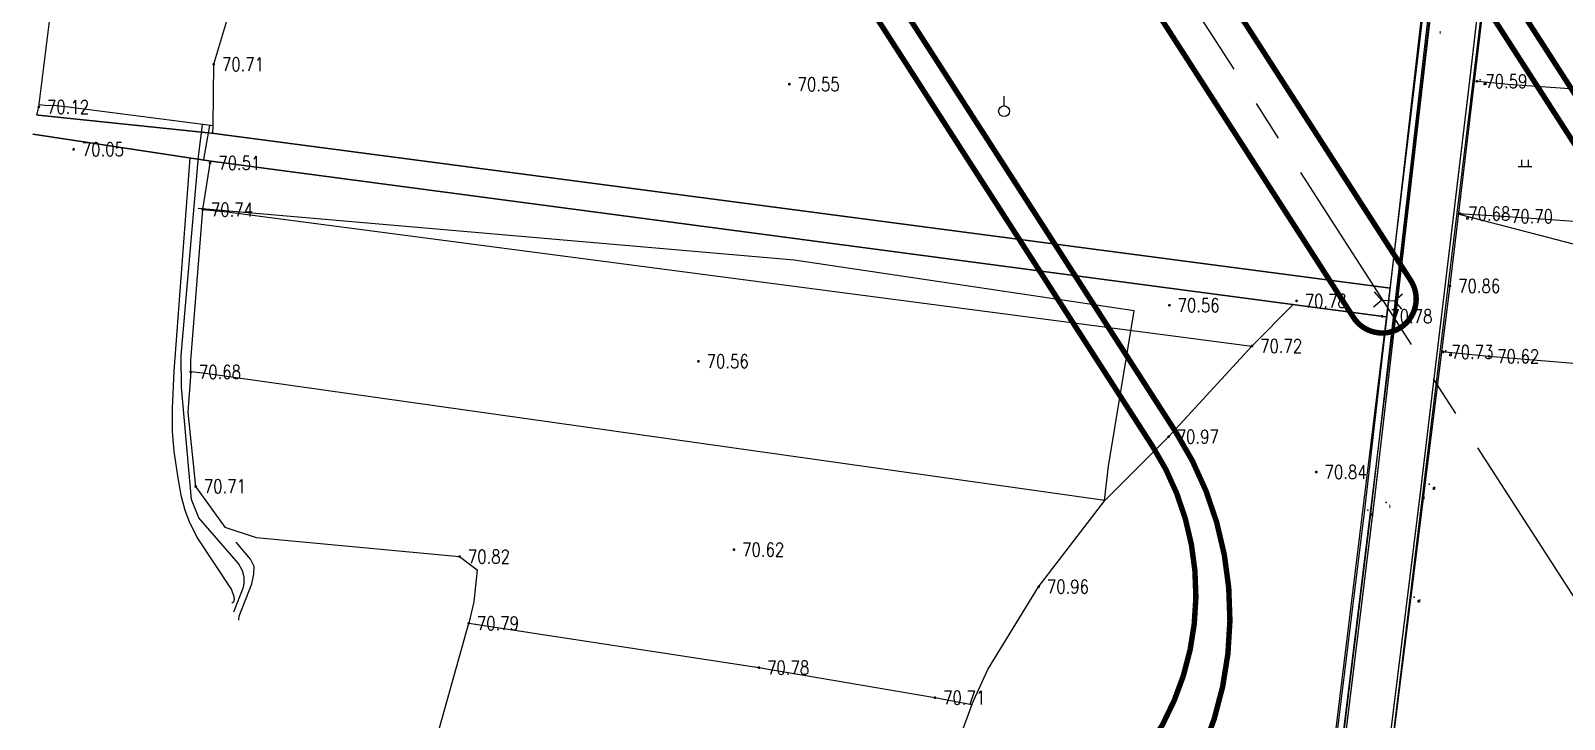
# Model space of a CAD drawing. Extents: x 10519 to 17598, y -625 to 2857.
# Drawn here: x 13601.3 to 13713.7, y 1171.6 to 1222.1 of the extents above; entities that cross this region are included whole.
import ezdxf
from ezdxf.enums import TextEntityAlignment as Align

# ---------------------------------------------------------------- set-up
doc = ezdxf.new("R2010")
doc.units = 0
doc.header["$MEASUREMENT"] = 0
for name, pattern in [('CENTER', [2, 1.25, -0.25, 0.25, -0.25]), ('CENTERX2', [4, 2.5, -0.5, 0.5, -0.5]), ('X3', [5, 4, -1])]:
    doc.linetypes.add(name, pattern=pattern)
doc.layers.get('0').update_dxf_attribs({"linetype": 'CONTINUOUS'})
for name, color, linetype in [('00000衢化东路中线', 1, 'CENTER'), ('00000道路边线', 2, 'CONTINUOUS'), ('0000原地形', 252, 'CONTINUOUS'), ('GCD', 224, 'CONTINUOUS')]:
    doc.layers.add(name, color=color, linetype=linetype)
doc.styles.add('HZ', font='txt8.shx', dxfattribs={"width": 0.8, "bigfont": 'hz.shx'})
doc.styles.get("Standard").update_dxf_attribs({"font": 'txt8.shx', "width": 0.8, "bigfont": 'hz.shx'})
doc.linetypes.add('10422', pattern='A,2,[150,AAA.SHX,S=1,R=0,X=0,Y=1],2,[177,AAA.SHX,S=1,R=0,X=0,Y=0.8],1e-09', length=4)
doc.linetypes.add('1161', pattern='A,0,[149,AAA.SHX,S=0.1,R=0,X=0,Y=0],-1.6', length=1.6)
doc.linetypes.add('653', pattern='A,2,[158,AAA.SHX,S=1,R=0,X=0,Y=0],2,[150,AAA.SHX,S=2.6,R=0,X=0,Y=2.6],1e-12', length=4)

# ---------------------------------------------------------------- blocks, each defined once
blk = doc.blocks.new('GC200')
at = {"linetype": 'Continuous', "const_width": 0.2, "flags": 128}
blk.add_lwpolyline([(-0.1, 0, 1), (0.1, 0, 1)], format="xyb", close=True, dxfattribs=at)

msp = doc.modelspace()

# ---------------------------------------------------------------- linework, layer by layer
at = {"layer": '00000衢化东路中线', "color": 6, "linetype": 'CENTERX2', "ltscale": 6}
msp.add_line((13741.47, 1138.56), (13403.37, 1663.69), dxfattribs=at)
at = {"layer": '00000道路边线', "const_width": 0.4}
for points in [[(13756.6, 1148.31, -0.065136), (13825.18, 1003.38, 0.065136), (13756.6, 1148.31), (13576.29, 1428.36, -0.410529), (13583.52, 1462.74), (13652.85, 1508.63, -0.224647), (14318.38, 1604.23), (14655.47, 1500.22), (14721.81, 1482.84, -0.010771), (14723.88, 1482.25), (15171.6, 1344.11)], [(13758.28, 1149.39, -0.065136), (13827.08, 1003.99, 0.065136), (13758.28, 1149.39), (13577.99, 1429.42, -0.410529), (13584.06, 1458.3), (13655.06, 1505.29, -0.224647), (14317.2, 1600.41), (14654.43, 1496.36)], [(13535.61, 1064.09), (13677.98, 1158.31, 0.410529), (13685.21, 1192.7), (13544.45, 1411.32, 0.417908), (13509.63, 1418.64), (13364.52, 1322.6)], [(13702.44, 1203.79, -1), (13698.24, 1201.09, 1), (13702.44, 1203.79), (13561.68, 1422.42, 1), (13557.48, 1419.71), (13698.24, 1201.09)], [(13504.3, 1073.34, 0.414214), (13532.01, 1067.7), (13677.73, 1164.14, 0.410529), (13683.51, 1191.65), (13542.74, 1410.27, 0.417908), (13514.89, 1416.12), (13366.44, 1317.88, 0.414214), (13360.8, 1290.16), (13504.3, 1073.34)]]:
    msp.add_lwpolyline(points, format="xyb", dxfattribs=at)
at = {"layer": '0000原地形', "linetype": '10422'}
for p, q in [((13706.48, 1251.34), (13699.04, 1186.98)), ((13699.54, 1186.92), (13706.98, 1251.28)), ((13692.91, 1132.97), (13699.54, 1186.92)), ((13699.04, 1186.98), (13695.79, 1160.5))]:
    msp.add_line(p, q, dxfattribs=at)
at = {"layer": '0000原地形', "linetype": 'Continuous'}
for p, q in [((13700.99, 1203.62, 71.09), (13704.52, 1233.24, 71.09)), ((13601.9, 1216.51), (13603.52, 1229.54)), ((13601.9, 1216.51), (13603.52, 1229.54)), ((13614.72, 1219.64), (13617.21, 1228)), ((13614.72, 1219.64), (13617.21, 1228)), ((13614.67, 1215.14), (13614.72, 1219.64)), ((13614.67, 1215.14), (13614.72, 1219.64)), ((13709.58, 1218.15), (13707.1, 1218.41)), ((13709.58, 1218.15), (13707.1, 1218.41)), ((13745.52, 1215.6), (13709.58, 1218.15)), ((13745.52, 1215.6), (13709.58, 1218.15)), ((13601.76, 1215.92), (13601.9, 1216.51)), ((13601.76, 1215.92), (13601.9, 1216.51)), ((13602.34, 1216.62, 70.56), (13601.91, 1216.66, 70.56)), ((13603.18, 1216.6, 70.56), (13602.34, 1216.62, 70.56)), ((13604.08, 1216.49, 70.56), (13603.18, 1216.6, 70.56)), ((13614.67, 1215.12, 70.56), (13604.08, 1216.49, 70.56)), ((13613.6, 1212.85), (13613.9, 1215.22)), ((13614.64, 1214.58), (13614.67, 1215.14)), ((13614.64, 1214.58), (13614.67, 1215.14)), ((13611.82, 1197.14, 70.22), (13612.98, 1212.77, 70.22)), ((13612.32, 1198.3), (13613.6, 1212.85)), ((13613.91, 1208.99), (13614.47, 1212.55)), ((13613.91, 1208.99), (13614.47, 1212.55)), ((13613.05, 1197.94), (13613.91, 1208.99)), ((13613.05, 1197.94), (13613.91, 1208.99)), ((13613.91, 1208.99), (13615.69, 1208.83)), ((13613.91, 1208.99), (13615.69, 1208.83)), ((13615.69, 1208.83), (13690.8, 1198.99)), ((13615.69, 1208.83), (13690.8, 1198.99)), ((13709.18, 1208.49), (13705.94, 1208.69)), ((13709.18, 1208.49), (13705.94, 1208.69)), ((13744.01, 1206.04), (13709.18, 1208.49)), ((13744.01, 1206.04), (13709.18, 1208.49)), ((13695.85, 1161.74, 71.09), (13700.99, 1203.62, 71.09)), ((13700.32, 1202.36), (13699.79, 1202.96)), ((13701.24, 1202.29), (13701.84, 1202.81)), ((13690.8, 1198.99, 70.68), (13693.81, 1202.03, 70.68)), ((13690.8, 1198.99, 70.68), (13693.81, 1202.03, 70.68)), ((13700.32, 1202.36), (13699.71, 1201.84)), ((13701.24, 1202.29), (13701.76, 1201.69)), ((13612.36, 1195.97), (13612.32, 1198.3)), ((13684.69, 1192.34, 70.68), (13690.8, 1198.99, 70.68)), ((13684.69, 1192.34, 70.68), (13690.8, 1198.99, 70.68)), ((13708.17, 1198.23, 70.64), (13704.71, 1198.57, 70.64)), ((13708.17, 1198.23, 70.64), (13704.71, 1198.57, 70.64)), ((13742.94, 1195.29, 70.64), (13708.17, 1198.23, 70.64)), ((13742.94, 1195.29, 70.64), (13708.17, 1198.23, 70.64)), ((13611.69, 1194.42, 70.22), (13611.82, 1197.14, 70.22)), ((13613.03, 1197.09), (13612.83, 1194.14)), ((13613.03, 1197.09), (13612.83, 1194.14)), ((13613.03, 1197.09), (13613.05, 1197.94)), ((13613.03, 1197.09), (13613.05, 1197.94)), ((13614.12, 1196.97), (13613.03, 1197.09)), ((13614.12, 1196.97), (13613.03, 1197.09)), ((13680.01, 1187.67), (13614.12, 1196.97)), ((13680.01, 1187.67), (13614.12, 1196.97)), ((13613.09, 1187.73), (13612.36, 1195.97)), ((13611.69, 1192.76, 70.22), (13611.69, 1194.42, 70.22)), ((13612.83, 1194.14), (13613.39, 1188.7)), ((13612.83, 1194.14), (13613.39, 1188.7)), ((13611.82, 1191.25, 70.22), (13611.69, 1192.76, 70.22)), ((13680.01, 1187.67, 70.68), (13684.69, 1192.34, 70.68)), ((13680.01, 1187.67, 70.68), (13684.69, 1192.34, 70.68)), ((13612.14, 1189.15, 70.22), (13611.82, 1191.25, 70.22)), ((13612.36, 1187.93, 70.22), (13612.14, 1189.15, 70.22)), ((13613.39, 1188.7), (13615.53, 1185.71)), ((13613.39, 1188.7), (13615.53, 1185.71)), ((13612.62, 1186.94, 70.22), (13612.36, 1187.93, 70.22)), ((13612.94, 1186.11, 70.22), (13612.62, 1186.94, 70.22)), ((13612.62, 1186.94, 70.22), (13612.62, 1186.94, 70.22)), ((13613.63, 1186.4), (13613.09, 1187.73)), ((13675.17, 1181.35, 70.68), (13680.01, 1187.67, 70.68)), ((13675.17, 1181.35, 70.68), (13680.01, 1187.67, 70.68)), ((13613.49, 1185, 70.22), (13612.94, 1186.11, 70.22)), ((13616.53, 1183.05), (13613.63, 1186.4)), ((13616.01, 1181.18, 70.22), (13613.49, 1185, 70.22)), ((13615.53, 1185.71), (13617.83, 1184.95)), ((13615.53, 1185.71), (13617.83, 1184.95)), ((13617.42, 1183.38), (13616.37, 1184.61)), ((13617.83, 1184.95), (13632.74, 1183.56)), ((13617.83, 1184.95), (13632.74, 1183.56)), ((13632.74, 1183.56), (13634.03, 1182.59)), ((13632.74, 1183.56), (13634.03, 1182.59)), ((13616.83, 1182.52), (13616.53, 1183.05)), ((13616.94, 1182.04), (13616.83, 1182.52)), ((13617.69, 1182.83), (13617.42, 1183.38)), ((13617.66, 1182.27), (13617.69, 1182.83)), ((13634.03, 1182.59), (13633.79, 1180.23)), ((13634.03, 1182.59), (13633.79, 1180.23)), ((13616.19, 1179.51), (13616.89, 1181.31)), ((13616.58, 1179.2), (13617.5, 1181.57)), ((13616.89, 1181.31), (13616.95, 1181.64)), ((13616.95, 1181.64), (13616.94, 1182.04)), ((13617.5, 1181.57), (13617.66, 1182.27)), ((13671.44, 1175.28, 70.68), (13675.17, 1181.35, 70.68)), ((13671.44, 1175.28, 70.68), (13675.17, 1181.35, 70.68)), ((13616.21, 1180.61, 70.22), (13616.01, 1181.18, 70.22)), ((13616.05, 1180.18, 70.22), (13616.19, 1180.27, 70.22)), ((13616.19, 1180.27, 70.22), (13616.24, 1180.44, 70.22)), ((13616.24, 1180.44, 70.22), (13616.21, 1180.61, 70.22)), ((13633.79, 1180.23), (13633.4, 1178.67)), ((13633.79, 1180.23), (13633.4, 1178.67)), ((13616.55, 1178.89), (13616.58, 1179.2)), ((13630.45, 1168.14, 70.68), (13633.4, 1178.67, 70.68)), ((13630.45, 1168.14, 70.68), (13633.4, 1178.67, 70.68)), ((13633.4, 1178.67, 70.68), (13654.67, 1175.42, 70.68)), ((13633.4, 1178.67, 70.68), (13654.67, 1175.42, 70.68)), ((13654.67, 1175.42, 70.68), (13667.57, 1173.22, 70.68)), ((13654.67, 1175.42, 70.68), (13667.57, 1173.22, 70.68)), ((13670.27, 1172.71, 70.68), (13671.44, 1175.28, 70.68)), ((13670.27, 1172.71, 70.68), (13671.44, 1175.28, 70.68)), ((13667.57, 1173.22, 70.68), (13670.27, 1172.71, 70.68)), ((13667.57, 1173.22, 70.68), (13670.27, 1172.71, 70.68)), ((13670.27, 1172.71, 70.68), (13669.1, 1169.51, 70.68)), ((13670.27, 1172.71, 70.68), (13669.1, 1169.51, 70.68))]:
    msp.add_line(p, q, dxfattribs=at)
at = {"layer": '0000原地形'}
for p, q in [((13672.64, 1216.6), (13672.64, 1217.3)), ((13672.64, 1216.6), (13672.64, 1217.3)), ((13710.3, 1212.14), (13711.3, 1212.14)), ((13710.55, 1212.64), (13710.55, 1212.14)), ((13711.05, 1212.64), (13711.05, 1212.14))]:
    msp.add_line(p, q, dxfattribs=at)
at = {"layer": '0000原地形', "linetype": '1161'}
for p, q in [((13613.98, 1212.65, 70.4), (13614.43, 1215.15, 70.4)), ((13657.26, 1205.27, 70.75), (13613.57, 1209.06, 70.75)), ((13743.48, 1198.9), (13705.81, 1208.67)), ((13682.18, 1201.58, 70.75), (13657.26, 1205.27, 70.75)), ((13680.29, 1190.19, 70.75), (13682.18, 1201.58, 70.75)), ((13680, 1187.67, 70.75), (13680.29, 1190.19, 70.75))]:
    msp.add_line(p, q, dxfattribs=at)
at = {"layer": '0000原地形', "linetype": '653', "ltscale": 0.2, "flags": 128}
msp.add_lwpolyline([(13715.56, 1290.64), (13711.9, 1258.63), (13699.89, 1160.09)], dxfattribs=at)
at = {"layer": '0000原地形', "linetype": 'X3', "const_width": 0.1, "flags": 128}
msp.add_lwpolyline([(13685.3, 1064.96), (13686.53, 1075.64), (13693.11, 1133.34), (13699.81, 1188), (13699.81, 1188), (13703.84, 1222.82), (13707.24, 1252.19), (13711.82, 1290.16)], dxfattribs=at)
at = {"layer": '0000原地形', "linetype": 'Continuous', "const_width": 0.1, "flags": 128}
for points in [[(13715.15, 1289.71), (13710.93, 1254.52), (13710.93, 1254.52), (13706.77, 1218.55), (13703.13, 1188.14), (13696.53, 1134.81), (13691.47, 1091.5), (13687.97, 1061.26)], [(13711.2, 1287.2), (13705.33, 1236.07), (13701.53, 1203.52), (13696.4, 1161.7), (13691.25, 1118.28), (13689.31, 1100.87)], [(13715.16, 1286.75), (13709.17, 1235.76), (13705.31, 1203.39), (13700.02, 1161.17), (13694.84, 1118.08), (13692.68, 1099.85)], [(13601.76, 1215.92), (13614.64, 1214.58), (13700.94, 1203.23)], [(13601.76, 1215.92), (13614.64, 1214.58), (13700.94, 1203.23)], [(13700.68, 1201.12), (13614.51, 1212.54), (13601.45, 1214.52)], [(13700.68, 1201.12), (13614.51, 1212.54), (13601.45, 1214.52)]]:
    msp.add_lwpolyline(points, dxfattribs=at)
at = {"layer": '0000原地形', "linetype": 'Continuous', "flags": 128}
msp.add_lwpolyline([(13700.32, 1202.36), (13701.24, 1202.29)], dxfattribs=at)
at = {"layer": '0000原地形'}
msp.add_ellipse((13672.64, 1216.2), major_axis=(-0.283, 0.283), ratio=1, start_param=3.926991, end_param=10.210176, dxfattribs=at)
msp.add_ellipse((13672.64, 1216.2), major_axis=(-0.283, 0.283), ratio=1, start_param=3.926991, end_param=10.210176, dxfattribs=at)
at = {"layer": '0000原地形', "linetype": 'Continuous'}
for p in [(13706.77, 1218.55, 70.82), (13707.53, 1218.5, 70.59), (13706.25, 1208.65, 70.71), (13705.01, 1198.63, 70.72), (13703.13, 1188.14, 70.98), (13703.79, 1188.86, 70.69), (13699.29, 1186.95, 70.36), (13700.63, 1187.51, 71), (13702.68, 1180.59, 70.74)]:
    msp.add_point(p, dxfattribs=at)

# ---------------------------------------------------------------- block references
at = {"layer": 'GCD', "linetype": 'Continuous'}
ref = msp.add_blockref('GC200', (13614.72, 1219.64, 70.71), dxfattribs=dict(at, xscale=0.5, yscale=0.5, zscale=0.5))
ref.add_attrib('height', '70.71', dxfattribs={"linetype": 'Continuous', "height": 1, "style": 'HZ', "width": 0.8}).set_placement((13615.32, 1219.64, 70.71), align=Align.MIDDLE_LEFT)
ref = msp.add_blockref('GC200', (13614.72, 1219.64, 70.71), dxfattribs=dict(at, xscale=0.5, yscale=0.5, zscale=0.5))
ref.add_attrib('height', '70.71', dxfattribs={"linetype": 'Continuous', "height": 1, "style": 'HZ', "width": 0.8}).set_placement((13615.32, 1219.64, 70.71), align=Align.MIDDLE_LEFT)
ref = msp.add_blockref('GC200', (13656.9, 1218.18), dxfattribs=dict(at, xscale=0.5, yscale=0.5, zscale=0.5))
ref.add_attrib('height', '70.55', dxfattribs={"linetype": 'Continuous', "height": 1, "style": 'HZ', "width": 0.8}).set_placement((13657.5, 1218.18), align=Align.MIDDLE_LEFT)
ref = msp.add_blockref('GC200', (13656.9, 1218.18), dxfattribs=dict(at, xscale=0.5, yscale=0.5, zscale=0.5))
ref.add_attrib('height', '70.55', dxfattribs={"linetype": 'Continuous', "height": 1, "style": 'HZ', "width": 0.8}).set_placement((13657.5, 1218.18), align=Align.MIDDLE_LEFT)
ref = msp.add_blockref('GC200', (13707.3, 1218.39, 70.59), dxfattribs=dict(at, xscale=0.5, yscale=0.5, zscale=0.5))
ref.add_attrib('height', '70.59', dxfattribs={"linetype": 'Continuous', "height": 1, "style": 'HZ', "width": 0.8}).set_placement((13707.9, 1218.39, 70.59), align=Align.MIDDLE_LEFT)
ref = msp.add_blockref('GC200', (13707.3, 1218.39, 70.59), dxfattribs=dict(at, xscale=0.5, yscale=0.5, zscale=0.5))
ref.add_attrib('height', '70.59', dxfattribs={"linetype": 'Continuous', "height": 1, "style": 'HZ', "width": 0.8}).set_placement((13707.9, 1218.39, 70.59), align=Align.MIDDLE_LEFT)
ref = msp.add_blockref('GC200', (13601.9, 1216.51, 70.12), dxfattribs=dict(at, xscale=0.5, yscale=0.5, zscale=0.5))
ref.add_attrib('height', '70.12', dxfattribs={"linetype": 'Continuous', "height": 1, "style": 'HZ', "width": 0.8}).set_placement((13602.5, 1216.51, 70.12), align=Align.MIDDLE_LEFT)
ref = msp.add_blockref('GC200', (13601.9, 1216.51, 70.12), dxfattribs=dict(at, xscale=0.5, yscale=0.5, zscale=0.5))
ref.add_attrib('height', '70.12', dxfattribs={"linetype": 'Continuous', "height": 1, "style": 'HZ', "width": 0.8}).set_placement((13602.5, 1216.51, 70.12), align=Align.MIDDLE_LEFT)
ref = msp.add_blockref('GC200', (13604.45, 1213.4, 70.05), dxfattribs=dict(at, xscale=0.5, yscale=0.5, zscale=0.5))
ref.add_attrib('height', '70.05', dxfattribs={"linetype": 'Continuous', "height": 1, "style": 'HZ', "width": 0.8}).set_placement((13605.05, 1213.4, 70.05), align=Align.MIDDLE_LEFT)
ref = msp.add_blockref('GC200', (13604.45, 1213.4, 70.05), dxfattribs=dict(at, xscale=0.5, yscale=0.5, zscale=0.5))
ref.add_attrib('height', '70.05', dxfattribs={"linetype": 'Continuous', "height": 1, "style": 'HZ', "width": 0.8}).set_placement((13605.05, 1213.4, 70.05), align=Align.MIDDLE_LEFT)
ref = msp.add_blockref('GC200', (13614.45, 1212.41, 70.51), dxfattribs=dict(at, xscale=0.5, yscale=0.5, zscale=0.5))
ref.add_attrib('height', '70.51', dxfattribs={"linetype": 'Continuous', "height": 1, "style": 'HZ', "width": 0.8}).set_placement((13615.05, 1212.41, 70.51), align=Align.MIDDLE_LEFT)
ref = msp.add_blockref('GC200', (13614.45, 1212.41, 70.51), dxfattribs=dict(at, xscale=0.5, yscale=0.5, zscale=0.5))
ref.add_attrib('height', '70.51', dxfattribs={"linetype": 'Continuous', "height": 1, "style": 'HZ', "width": 0.8}).set_placement((13615.05, 1212.41, 70.51), align=Align.MIDDLE_LEFT)
ref = msp.add_blockref('GC200', (13613.91, 1208.99, 70.73), dxfattribs=dict(at, xscale=0.5, yscale=0.5, zscale=0.5))
ref.add_attrib('height', '70.74', dxfattribs={"linetype": 'Continuous', "height": 1, "style": 'HZ', "width": 0.8}).set_placement((13614.51, 1208.99, 70.73), align=Align.MIDDLE_LEFT)
ref = msp.add_blockref('GC200', (13613.91, 1208.99, 70.73), dxfattribs=dict(at, xscale=0.5, yscale=0.5, zscale=0.5))
ref.add_attrib('height', '70.74', dxfattribs={"linetype": 'Continuous', "height": 1, "style": 'HZ', "width": 0.8}).set_placement((13614.51, 1208.99, 70.73), align=Align.MIDDLE_LEFT)
ref = msp.add_blockref('GC200', (13706.05, 1208.69, 70.68), dxfattribs=dict(at, xscale=0.5, yscale=0.5, zscale=0.5))
ref.add_attrib('height', '70.68', dxfattribs={"linetype": 'Continuous', "height": 1, "style": 'HZ', "width": 0.8}).set_placement((13706.65, 1208.69, 70.68), align=Align.MIDDLE_LEFT)
ref = msp.add_blockref('GC200', (13706.05, 1208.69, 70.68), dxfattribs=dict(at, xscale=0.5, yscale=0.5, zscale=0.5))
ref.add_attrib('height', '70.68', dxfattribs={"linetype": 'Continuous', "height": 1, "style": 'HZ', "width": 0.8}).set_placement((13706.65, 1208.69, 70.68), align=Align.MIDDLE_LEFT)
ref = msp.add_blockref('GC200', (13709.18, 1208.49, 70.69), dxfattribs=dict(at, xscale=0.5, yscale=0.5, zscale=0.5))
ref.add_attrib('height', '70.70', dxfattribs={"linetype": 'Continuous', "height": 1, "style": 'HZ', "width": 0.8}).set_placement((13709.78, 1208.49, 70.69), align=Align.MIDDLE_LEFT)
ref = msp.add_blockref('GC200', (13709.18, 1208.49, 70.69), dxfattribs=dict(at, xscale=0.5, yscale=0.5, zscale=0.5))
ref.add_attrib('height', '70.70', dxfattribs={"linetype": 'Continuous', "height": 1, "style": 'HZ', "width": 0.8}).set_placement((13709.78, 1208.49, 70.69), align=Align.MIDDLE_LEFT)
ref = msp.add_blockref('GC200', (13705.31, 1203.39, 70.86), dxfattribs=dict(at, xscale=0.5, yscale=0.5, zscale=0.5))
ref.add_attrib('height', '70.86', dxfattribs={"linetype": 'Continuous', "height": 1, "style": 'HZ', "width": 0.8}).set_placement((13705.91, 1203.39, 70.86), align=Align.MIDDLE_LEFT)
ref = msp.add_blockref('GC200', (13705.31, 1203.39, 70.86), dxfattribs=dict(at, xscale=0.5, yscale=0.5, zscale=0.5))
ref.add_attrib('height', '70.86', dxfattribs={"linetype": 'Continuous', "height": 1, "style": 'HZ', "width": 0.8}).set_placement((13705.91, 1203.39, 70.86), align=Align.MIDDLE_LEFT)
ref = msp.add_blockref('GC200', (13694.07, 1202.3, 70.78), dxfattribs=dict(at, xscale=0.5, yscale=0.5, zscale=0.5))
ref.add_attrib('height', '70.78', dxfattribs={"linetype": 'Continuous', "height": 1, "style": 'HZ', "width": 0.8}).set_placement((13694.67, 1202.3, 70.78), align=Align.MIDDLE_LEFT)
ref = msp.add_blockref('GC200', (13694.07, 1202.3, 70.78), dxfattribs=dict(at, xscale=0.5, yscale=0.5, zscale=0.5))
ref.add_attrib('height', '70.78', dxfattribs={"linetype": 'Continuous', "height": 1, "style": 'HZ', "width": 0.8}).set_placement((13694.67, 1202.3, 70.78), align=Align.MIDDLE_LEFT)
ref = msp.add_blockref('GC200', (13684.75, 1201.98, 70.56), dxfattribs=dict(at, xscale=0.5, yscale=0.5, zscale=0.5))
ref.add_attrib('height', '70.56', dxfattribs={"linetype": 'Continuous', "height": 1, "style": 'HZ', "width": 0.8}).set_placement((13685.35, 1201.98, 70.56), align=Align.MIDDLE_LEFT)
ref = msp.add_blockref('GC200', (13684.75, 1201.98, 70.56), dxfattribs=dict(at, xscale=0.5, yscale=0.5, zscale=0.5))
ref.add_attrib('height', '70.56', dxfattribs={"linetype": 'Continuous', "height": 1, "style": 'HZ', "width": 0.8}).set_placement((13685.35, 1201.98, 70.56), align=Align.MIDDLE_LEFT)
ref = msp.add_blockref('GC200', (13700.34, 1201.17, 70.78), dxfattribs=dict(at, xscale=0.5, yscale=0.5, zscale=0.5))
ref.add_attrib('height', '70.78', dxfattribs={"linetype": 'Continuous', "height": 1, "style": 'HZ', "width": 0.8}).set_placement((13700.94, 1201.17, 70.78), align=Align.MIDDLE_LEFT)
ref = msp.add_blockref('GC200', (13700.34, 1201.17, 70.78), dxfattribs=dict(at, xscale=0.5, yscale=0.5, zscale=0.5))
ref.add_attrib('height', '70.78', dxfattribs={"linetype": 'Continuous', "height": 1, "style": 'HZ', "width": 0.8}).set_placement((13700.94, 1201.17, 70.78), align=Align.MIDDLE_LEFT)
ref = msp.add_blockref('GC200', (13690.8, 1198.99, 70.72), dxfattribs=dict(at, xscale=0.5, yscale=0.5, zscale=0.5))
ref.add_attrib('height', '70.72', dxfattribs={"linetype": 'Continuous', "height": 1, "style": 'HZ', "width": 0.8}).set_placement((13691.4, 1198.99, 70.72), align=Align.MIDDLE_LEFT)
ref = msp.add_blockref('GC200', (13690.8, 1198.99, 70.72), dxfattribs=dict(at, xscale=0.5, yscale=0.5, zscale=0.5))
ref.add_attrib('height', '70.72', dxfattribs={"linetype": 'Continuous', "height": 1, "style": 'HZ', "width": 0.8}).set_placement((13691.4, 1198.99, 70.72), align=Align.MIDDLE_LEFT)
ref = msp.add_blockref('GC200', (13650.24, 1197.87), dxfattribs=dict(at, xscale=0.5, yscale=0.5, zscale=0.5))
ref.add_attrib('height', '70.56', dxfattribs={"linetype": 'Continuous', "height": 1, "style": 'HZ', "width": 0.8}).set_placement((13650.84, 1197.87), align=Align.MIDDLE_LEFT)
ref = msp.add_blockref('GC200', (13650.24, 1197.87), dxfattribs=dict(at, xscale=0.5, yscale=0.5, zscale=0.5))
ref.add_attrib('height', '70.56', dxfattribs={"linetype": 'Continuous', "height": 1, "style": 'HZ', "width": 0.8}).set_placement((13650.84, 1197.87), align=Align.MIDDLE_LEFT)
ref = msp.add_blockref('GC200', (13704.81, 1198.56, 70.72), dxfattribs=dict(at, xscale=0.5, yscale=0.5, zscale=0.5))
ref.add_attrib('height', '70.73', dxfattribs={"linetype": 'Continuous', "height": 1, "style": 'HZ', "width": 0.8}).set_placement((13705.41, 1198.56, 70.72), align=Align.MIDDLE_LEFT)
ref = msp.add_blockref('GC200', (13704.81, 1198.56, 70.72), dxfattribs=dict(at, xscale=0.5, yscale=0.5, zscale=0.5))
ref.add_attrib('height', '70.73', dxfattribs={"linetype": 'Continuous', "height": 1, "style": 'HZ', "width": 0.8}).set_placement((13705.41, 1198.56, 70.72), align=Align.MIDDLE_LEFT)
ref = msp.add_blockref('GC200', (13708.17, 1198.23, 70.62), dxfattribs=dict(at, xscale=0.5, yscale=0.5, zscale=0.5))
ref.add_attrib('height', '70.62', dxfattribs={"linetype": 'Continuous', "height": 1, "style": 'HZ', "width": 0.8}).set_placement((13708.77, 1198.23, 70.62), align=Align.MIDDLE_LEFT)
ref = msp.add_blockref('GC200', (13708.17, 1198.23, 70.62), dxfattribs=dict(at, xscale=0.5, yscale=0.5, zscale=0.5))
ref.add_attrib('height', '70.62', dxfattribs={"linetype": 'Continuous', "height": 1, "style": 'HZ', "width": 0.8}).set_placement((13708.77, 1198.23, 70.62), align=Align.MIDDLE_LEFT)
ref = msp.add_blockref('GC200', (13613.03, 1197.09, 70.68), dxfattribs=dict(at, xscale=0.5, yscale=0.5, zscale=0.5))
ref.add_attrib('height', '70.68', dxfattribs={"linetype": 'Continuous', "height": 1, "style": 'HZ', "width": 0.8}).set_placement((13613.63, 1197.09, 70.68), align=Align.MIDDLE_LEFT)
ref = msp.add_blockref('GC200', (13613.03, 1197.09, 70.68), dxfattribs=dict(at, xscale=0.5, yscale=0.5, zscale=0.5))
ref.add_attrib('height', '70.68', dxfattribs={"linetype": 'Continuous', "height": 1, "style": 'HZ', "width": 0.8}).set_placement((13613.63, 1197.09, 70.68), align=Align.MIDDLE_LEFT)
ref = msp.add_blockref('GC200', (13684.69, 1192.34, 70.97), dxfattribs=dict(at, xscale=0.5, yscale=0.5, zscale=0.5))
ref.add_attrib('height', '70.97', dxfattribs={"linetype": 'Continuous', "height": 1, "style": 'HZ', "width": 0.8}).set_placement((13685.29, 1192.34, 70.97), align=Align.MIDDLE_LEFT)
ref = msp.add_blockref('GC200', (13684.69, 1192.34, 70.97), dxfattribs=dict(at, xscale=0.5, yscale=0.5, zscale=0.5))
ref.add_attrib('height', '70.97', dxfattribs={"linetype": 'Continuous', "height": 1, "style": 'HZ', "width": 0.8}).set_placement((13685.29, 1192.34, 70.97), align=Align.MIDDLE_LEFT)
ref = msp.add_blockref('GC200', (13695.52, 1189.75, 70.84), dxfattribs=dict(at, xscale=0.5, yscale=0.5, zscale=0.5))
ref.add_attrib('height', '70.84', dxfattribs={"linetype": 'Continuous', "height": 1, "style": 'HZ', "width": 0.8}).set_placement((13696.12, 1189.75, 70.84), align=Align.MIDDLE_LEFT)
ref = msp.add_blockref('GC200', (13695.52, 1189.75, 70.84), dxfattribs=dict(at, xscale=0.5, yscale=0.5, zscale=0.5))
ref.add_attrib('height', '70.84', dxfattribs={"linetype": 'Continuous', "height": 1, "style": 'HZ', "width": 0.8}).set_placement((13696.12, 1189.75, 70.84), align=Align.MIDDLE_LEFT)
ref = msp.add_blockref('GC200', (13613.39, 1188.7, 70.71), dxfattribs=dict(at, xscale=0.5, yscale=0.5, zscale=0.5))
ref.add_attrib('height', '70.71', dxfattribs={"linetype": 'Continuous', "height": 1, "style": 'HZ', "width": 0.8}).set_placement((13613.99, 1188.7, 70.71), align=Align.MIDDLE_LEFT)
ref = msp.add_blockref('GC200', (13613.39, 1188.7, 70.71), dxfattribs=dict(at, xscale=0.5, yscale=0.5, zscale=0.5))
ref.add_attrib('height', '70.71', dxfattribs={"linetype": 'Continuous', "height": 1, "style": 'HZ', "width": 0.8}).set_placement((13613.99, 1188.7, 70.71), align=Align.MIDDLE_LEFT)
ref = msp.add_blockref('GC200', (13632.74, 1183.56, 70.82), dxfattribs=dict(at, xscale=0.5, yscale=0.5, zscale=0.5))
ref.add_attrib('height', '70.82', dxfattribs={"linetype": 'Continuous', "height": 1, "style": 'HZ', "width": 0.8}).set_placement((13633.34, 1183.56, 70.82), align=Align.MIDDLE_LEFT)
ref = msp.add_blockref('GC200', (13632.74, 1183.56, 70.82), dxfattribs=dict(at, xscale=0.5, yscale=0.5, zscale=0.5))
ref.add_attrib('height', '70.82', dxfattribs={"linetype": 'Continuous', "height": 1, "style": 'HZ', "width": 0.8}).set_placement((13633.34, 1183.56, 70.82), align=Align.MIDDLE_LEFT)
ref = msp.add_blockref('GC200', (13652.84, 1184.07, 70.62), dxfattribs=dict(at, xscale=0.5, yscale=0.5, zscale=0.5))
ref.add_attrib('height', '70.62', dxfattribs={"linetype": 'Continuous', "height": 1, "style": 'HZ', "width": 0.8}).set_placement((13653.44, 1184.07, 70.62), align=Align.MIDDLE_LEFT)
ref = msp.add_blockref('GC200', (13652.84, 1184.07, 70.62), dxfattribs=dict(at, xscale=0.5, yscale=0.5, zscale=0.5))
ref.add_attrib('height', '70.62', dxfattribs={"linetype": 'Continuous', "height": 1, "style": 'HZ', "width": 0.8}).set_placement((13653.44, 1184.07, 70.62), align=Align.MIDDLE_LEFT)
ref = msp.add_blockref('GC200', (13675.17, 1181.35, 70.96), dxfattribs=dict(at, xscale=0.5, yscale=0.5, zscale=0.5))
ref.add_attrib('height', '70.96', dxfattribs={"linetype": 'Continuous', "height": 1, "style": 'HZ', "width": 0.8}).set_placement((13675.77, 1181.35, 70.96), align=Align.MIDDLE_LEFT)
ref = msp.add_blockref('GC200', (13675.17, 1181.35, 70.96), dxfattribs=dict(at, xscale=0.5, yscale=0.5, zscale=0.5))
ref.add_attrib('height', '70.96', dxfattribs={"linetype": 'Continuous', "height": 1, "style": 'HZ', "width": 0.8}).set_placement((13675.77, 1181.35, 70.96), align=Align.MIDDLE_LEFT)
ref = msp.add_blockref('GC200', (13633.4, 1178.67, 70.78), dxfattribs=dict(at, xscale=0.5, yscale=0.5, zscale=0.5))
ref.add_attrib('height', '70.79', dxfattribs={"linetype": 'Continuous', "height": 1, "style": 'HZ', "width": 0.8}).set_placement((13634, 1178.67, 70.78), align=Align.MIDDLE_LEFT)
ref = msp.add_blockref('GC200', (13633.4, 1178.67, 70.78), dxfattribs=dict(at, xscale=0.5, yscale=0.5, zscale=0.5))
ref.add_attrib('height', '70.79', dxfattribs={"linetype": 'Continuous', "height": 1, "style": 'HZ', "width": 0.8}).set_placement((13634, 1178.67, 70.78), align=Align.MIDDLE_LEFT)
ref = msp.add_blockref('GC200', (13654.67, 1175.42, 70.78), dxfattribs=dict(at, xscale=0.5, yscale=0.5, zscale=0.5))
ref.add_attrib('height', '70.78', dxfattribs={"linetype": 'Continuous', "height": 1, "style": 'HZ', "width": 0.8}).set_placement((13655.27, 1175.42, 70.78), align=Align.MIDDLE_LEFT)
ref = msp.add_blockref('GC200', (13654.67, 1175.42, 70.78), dxfattribs=dict(at, xscale=0.5, yscale=0.5, zscale=0.5))
ref.add_attrib('height', '70.78', dxfattribs={"linetype": 'Continuous', "height": 1, "style": 'HZ', "width": 0.8}).set_placement((13655.27, 1175.42, 70.78), align=Align.MIDDLE_LEFT)
ref = msp.add_blockref('GC200', (13667.57, 1173.22, 70.71), dxfattribs=dict(at, xscale=0.5, yscale=0.5, zscale=0.5))
ref.add_attrib('height', '70.71', dxfattribs={"linetype": 'Continuous', "height": 1, "style": 'HZ', "width": 0.8}).set_placement((13668.17, 1173.22, 70.71), align=Align.MIDDLE_LEFT)
ref = msp.add_blockref('GC200', (13667.57, 1173.22, 70.71), dxfattribs=dict(at, xscale=0.5, yscale=0.5, zscale=0.5))
ref.add_attrib('height', '70.71', dxfattribs={"linetype": 'Continuous', "height": 1, "style": 'HZ', "width": 0.8}).set_placement((13668.17, 1173.22, 70.71), align=Align.MIDDLE_LEFT)

# ---------------------------------------------------------------- texts
at = {"layer": '0000原地形', "linetype": 'Continuous', "width": 0.8}
for s, p in [('l', (13704.56, 1221.87, 70.83)), ('l', (13707.02, 1218.18, 70.82)), ('dl', (13707.78, 1218.13, 70.59)), ('dl', (13706.5, 1208.28, 70.71)), ('dl', (13705.26, 1198.26, 70.72)), ('dl', (13704.04, 1188.48, 70.69)), ('l', (13700.88, 1187.14, 71)), ('l', (13703.38, 1187.77, 70.98)), ('q', (13699.54, 1186.57, 70.36)), ('dl', (13702.93, 1180.21, 70.74))]:
    msp.add_text(s, height=0.2, dxfattribs=at).set_placement(p)

doc.saveas('drawing.dxf')
